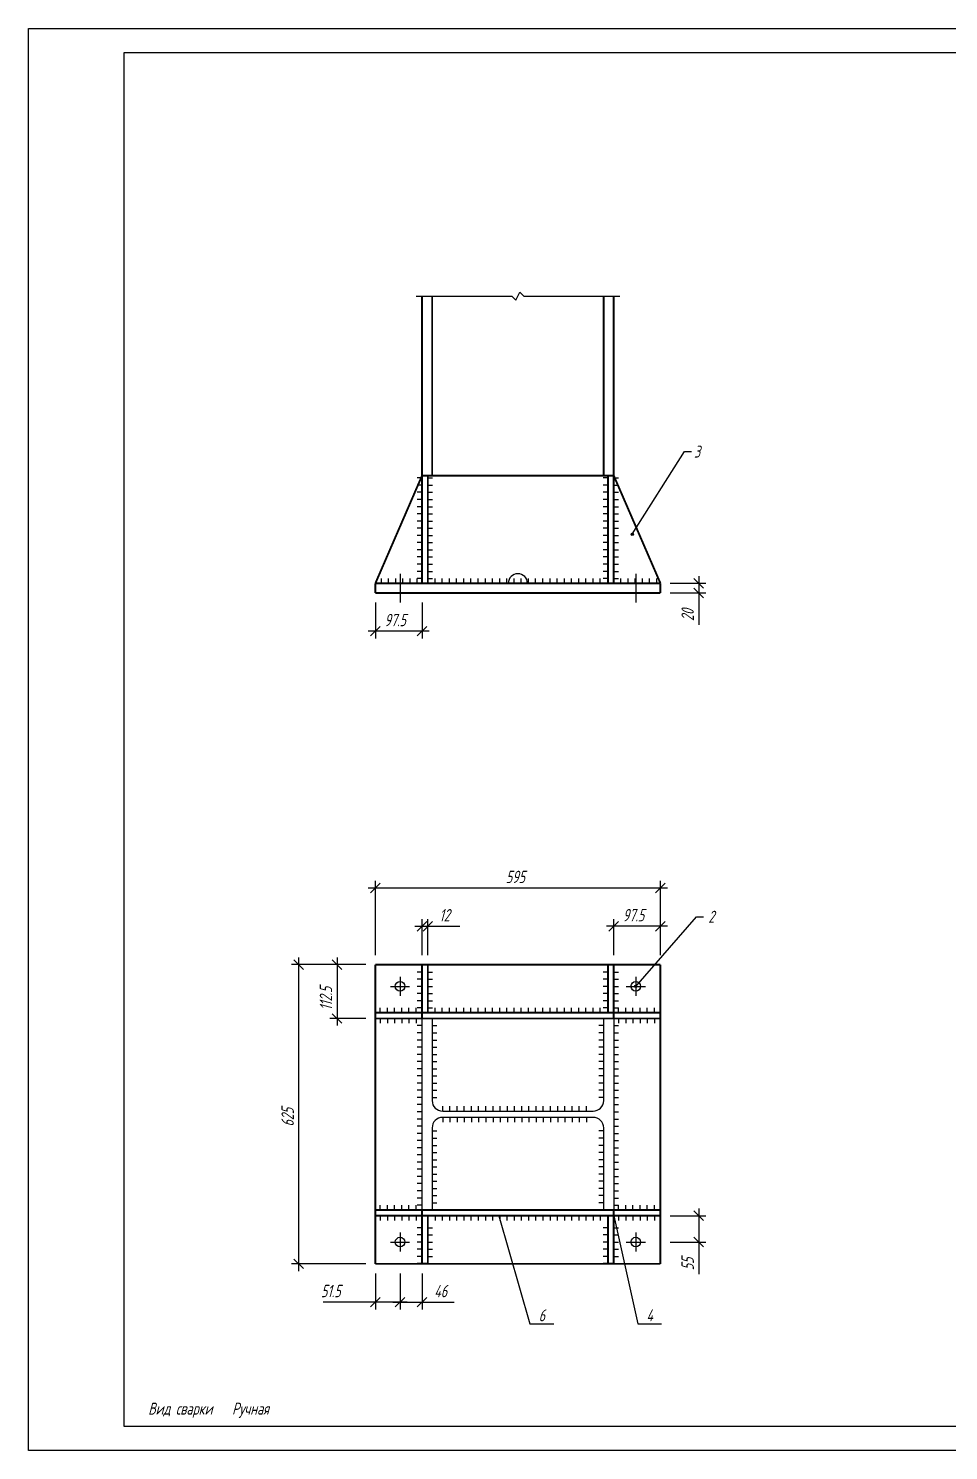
# Model space of a CAD drawing. Extents: x 0 to 420, y 0 to 297.
# Drawn here: x 0 to 192.1, y 0 to 297 of the extents above; entities that cross this region are included whole.
import ezdxf
from ezdxf.enums import TextEntityAlignment as Align

# ---------------------------------------------------------------- set-up
doc = ezdxf.new("R2010")
doc.units = 0
doc.header["$MEASUREMENT"] = 0
doc.layers.get('DEFPOINTS').update_dxf_attribs({"linetype": 'CONTINUOUS'})
for name, color, linetype in [('ВЫНОСКИ', 7, 'CONTINUOUS'), ('ПРОФИЛЬ', 7, 'CONTINUOUS'), ('РАЗМЕРЫ', 7, 'CONTINUOUS'), ('УЗЕЛ', 7, 'CONTINUOUS'), ('ШТАМП_РАМКА', 7, 'CONTINUOUS')]:
    doc.layers.add(name, color=color, linetype=linetype)
doc.styles.add('SCADOFFICE', font='RomanS', dxfattribs={"width": 0.7, "oblique": 15, "height": 2.5})
doc.dimstyles.new('SCADOFFICE_DIM', dxfattribs={"dimtxt": 2.5, "dimasz": 2, "dimexe": 1.5, "dimexo": 2, "dimgap": 1, "dimtad": 1, "dimdec": 4, "dimlfac": 10, "dimdsep": 46, "dimtxsty": 'SCADOFFICE', "dimblk": 'OBLIQUE', "dimsah": 1, "dimcen": 2.5, "dimdle": 1.5, "dimclrd": 256, "dimclre": 256, "dimclrt": 256, "dimadec": 0, "dimazin": 0, "dimtfac": 1, "dimtdec": 4, "dimtmove": 2, "dimatfit": 3, "dimldrblk": 'OBLIQUE', "dimfxl": 1, "dimtolj": 1, "dimarcsym": 0})

# ---------------------------------------------------------------- blocks, each defined once
blk = doc.blocks.new('*U18')
at = {"layer": 'ВЫНОСКИ'}
for points in [[(125.81, 191.27), (125.8, 191.42), (125.81, 191.47)], [(125.8, 191.32), (125.8, 191.37), (125.8, 191.42)], [(125.8, 191.32), (125.8, 191.42), (125.81, 191.27)], [(125.84, 191.23), (125.81, 191.47), (125.84, 191.51)], [(125.81, 191.27), (125.81, 191.47), (125.84, 191.23)], [(125.87, 191.19), (125.84, 191.51), (125.87, 191.55)], [(125.84, 191.23), (125.84, 191.51), (125.87, 191.19)], [(125.91, 191.16), (125.87, 191.55), (125.91, 191.58)], [(125.87, 191.19), (125.87, 191.55), (125.91, 191.16)], [(125.95, 191.14), (125.91, 191.58), (125.95, 191.6)], [(125.91, 191.16), (125.91, 191.58), (125.95, 191.14)], [(126, 191.12), (125.95, 191.6), (126, 191.62)], [(125.95, 191.14), (125.95, 191.6), (126, 191.12)], [(126, 191.12), (126, 191.62), (126.05, 191.12)], [(126.05, 191.12), (126, 191.62), (126.05, 191.62)]]:
    blk.add_solid(points, dxfattribs=at)
at = {"layer": 'ВЫНОСКИ', "extrusion": (0, 0, -1)}
for points in [[(-126.05, 191.12), (-126.05, 191.62), (-126.09, 191.12)], [(-126.09, 191.12), (-126.05, 191.62), (-126.09, 191.62)], [(-126.09, 191.12), (-126.09, 191.62), (-126.14, 191.14)], [(-126.14, 191.14), (-126.09, 191.62), (-126.14, 191.6)], [(-126.14, 191.14), (-126.14, 191.6), (-126.18, 191.16)], [(-126.18, 191.16), (-126.14, 191.6), (-126.18, 191.58)], [(-126.18, 191.16), (-126.18, 191.58), (-126.22, 191.19)], [(-126.22, 191.19), (-126.18, 191.58), (-126.22, 191.55)], [(-126.22, 191.19), (-126.22, 191.55), (-126.25, 191.23)], [(-126.25, 191.23), (-126.22, 191.55), (-126.25, 191.51)], [(-126.25, 191.23), (-126.25, 191.51), (-126.28, 191.27)], [(-126.28, 191.27), (-126.25, 191.51), (-126.28, 191.47)], [(-126.28, 191.27), (-126.28, 191.47), (-126.29, 191.32)], [(-126.29, 191.32), (-126.28, 191.47), (-126.29, 191.42)], [(-126.29, 191.32), (-126.29, 191.42), (-126.3, 191.37)]]:
    blk.add_solid(points, dxfattribs=at)
blk = doc.blocks.new('_OBLIQUE')
at = {"layer": 'РАЗМЕРЫ', "color": 0, "linetype": 'ByBlock'}
blk.add_line((-0.5, -0.5), (0.5, 0.5), dxfattribs=at)
blk = doc.blocks.new('*D1')
at = {"layer": 'DEFPOINTS', "color": 0}
for p in [(131.92, 181.12), (131.92, 179.12), (139.92, 179.12)]:
    blk.add_point(p, dxfattribs=at)
at = {"layer": 'РАЗМЕРЫ'}
for p, q in [((139.92, 182.62), (139.92, 177.62)), ((133.92, 181.12), (141.42, 181.12)), ((133.92, 179.12), (141.42, 179.12)), ((139.92, 181.12), (139.92, 172.42))]:
    blk.add_line(p, q, dxfattribs=at)
at = {"layer": 'РАЗМЕРЫ', "xscale": 2, "yscale": 2, "zscale": 2}
for p, rotation in [((139.92, 181.12), 90), ((139.92, 179.12), 270)]:
    blk.add_blockref('_OBLIQUE', p, dxfattribs=dict(at, rotation=rotation))
at = {"layer": 'РАЗМЕРЫ', "style": 'SCADOFFICE', "oblique": 15, "width": 0.676148}
blk.add_text('20', height=2.58819, rotation=90, dxfattribs=at).set_placement((138.8975, 173.247))
blk = doc.blocks.new('*D3')
at = {"layer": 'DEFPOINTS', "color": 0}
for p in [(72.42, 179.12), (82.17, 179.12), (72.42, 171.12)]:
    blk.add_point(p, dxfattribs=at)
at = {"layer": 'РАЗМЕРЫ'}
for p, q in [((72.42, 177.12), (72.42, 169.62)), ((82.17, 177.12), (82.17, 169.62)), ((83.67, 171.12), (70.92, 171.12))]:
    blk.add_line(p, q, dxfattribs=at)
at = {"layer": 'РАЗМЕРЫ', "xscale": 2, "yscale": 2, "zscale": 2}
for p in [(72.42, 171.12), (82.17, 171.12)]:
    blk.add_blockref('_OBLIQUE', p, dxfattribs=at)
at = {"layer": 'РАЗМЕРЫ', "style": 'SCADOFFICE', "oblique": 15, "width": 0.676148}
blk.add_text('97.5', height=2.5881905, dxfattribs=at).set_placement((74.294625, 172.1525))
blk = doc.blocks.new('*U22')
at = {"layer": 'ВЫНОСКИ'}
for points in [[(126.54, 96.84), (126.52, 96.99), (126.54, 97.04)], [(126.52, 96.89), (126.52, 96.94), (126.52, 96.99)], [(126.52, 96.89), (126.52, 96.99), (126.54, 96.84)], [(126.56, 96.8), (126.54, 97.04), (126.56, 97.08)], [(126.54, 96.84), (126.54, 97.04), (126.56, 96.8)], [(126.59, 96.76), (126.56, 97.08), (126.59, 97.12)], [(126.56, 96.8), (126.56, 97.08), (126.59, 96.76)], [(126.63, 96.73), (126.59, 97.12), (126.63, 97.15)], [(126.59, 96.76), (126.59, 97.12), (126.63, 96.73)], [(126.67, 96.71), (126.63, 97.15), (126.67, 97.17)], [(126.63, 96.73), (126.63, 97.15), (126.67, 96.71)], [(126.72, 96.69), (126.67, 97.17), (126.72, 97.19)], [(126.67, 96.71), (126.67, 97.17), (126.72, 96.69)], [(126.72, 96.69), (126.72, 97.19), (126.77, 96.69)], [(126.77, 96.69), (126.72, 97.19), (126.77, 97.19)]]:
    blk.add_solid(points, dxfattribs=at)
at = {"layer": 'ВЫНОСКИ', "extrusion": (0, 0, -1)}
for points in [[(-126.77, 96.69), (-126.77, 97.19), (-126.82, 96.69)], [(-126.82, 96.69), (-126.77, 97.19), (-126.82, 97.19)], [(-126.82, 96.69), (-126.82, 97.19), (-126.87, 96.71)], [(-126.87, 96.71), (-126.82, 97.19), (-126.87, 97.17)], [(-126.87, 96.71), (-126.87, 97.17), (-126.91, 96.73)], [(-126.91, 96.73), (-126.87, 97.17), (-126.91, 97.15)], [(-126.91, 96.73), (-126.91, 97.15), (-126.95, 96.76)], [(-126.95, 96.76), (-126.91, 97.15), (-126.95, 97.12)], [(-126.95, 96.76), (-126.95, 97.12), (-126.98, 96.8)], [(-126.98, 96.8), (-126.95, 97.12), (-126.98, 97.08)], [(-126.98, 96.8), (-126.98, 97.08), (-127, 96.84)], [(-127, 96.84), (-126.98, 97.08), (-127, 97.04)], [(-127, 96.84), (-127, 97.04), (-127.02, 96.89)], [(-127.02, 96.89), (-127, 97.04), (-127.02, 96.99)], [(-127.02, 96.89), (-127.02, 96.99), (-127.02, 96.94)]]:
    blk.add_solid(points, dxfattribs=at)
blk = doc.blocks.new('*D6')
at = {"layer": 'DEFPOINTS', "color": 0}
for p in [(77.57, 38.99), (82.17, 38.99), (82.17, 30.99)]:
    blk.add_point(p, dxfattribs=at)
at = {"layer": 'РАЗМЕРЫ'}
for p, q in [((77.57, 36.99), (77.57, 29.49)), ((82.17, 36.99), (82.17, 29.49)), ((76.07, 30.99), (83.67, 30.99)), ((82.17, 30.99), (88.87, 30.99))]:
    blk.add_line(p, q, dxfattribs=at)
at = {"layer": 'РАЗМЕРЫ', "xscale": 2, "yscale": 2, "zscale": 2, "rotation": 180}
blk.add_blockref('_OBLIQUE', (77.57, 30.99), dxfattribs=at)
at = {"layer": 'РАЗМЕРЫ', "xscale": 2, "yscale": 2, "zscale": 2}
blk.add_blockref('_OBLIQUE', (82.17, 30.99), dxfattribs=at)
at = {"layer": 'РАЗМЕРЫ', "style": 'SCADOFFICE', "oblique": 15, "width": 0.676148}
blk.add_text('46', height=2.58819, dxfattribs=at).set_placement((84.6935, 32.0125))
blk = doc.blocks.new('*D7')
at = {"layer": 'DEFPOINTS', "color": 0}
for p in [(72.42, 38.99), (77.57, 38.99), (72.42, 30.99)]:
    blk.add_point(p, dxfattribs=at)
at = {"layer": 'РАЗМЕРЫ'}
for p, q in [((72.42, 36.99), (72.42, 29.49)), ((77.57, 36.99), (77.57, 29.49)), ((77.57, 30.99), (61.52, 30.99)), ((79.07, 30.99), (70.92, 30.99))]:
    blk.add_line(p, q, dxfattribs=at)
at = {"layer": 'РАЗМЕРЫ', "xscale": 2, "yscale": 2, "zscale": 2}
for p in [(72.42, 30.99), (77.57, 30.99)]:
    blk.add_blockref('_OBLIQUE', p, dxfattribs=at)
at = {"layer": 'РАЗМЕРЫ', "style": 'SCADOFFICE', "oblique": 15, "width": 0.676148}
blk.add_text('51.5', height=2.58819, dxfattribs=at).set_placement((61.059, 32.0225))
blk = doc.blocks.new('*D8')
at = {"layer": 'DEFPOINTS', "color": 0}
for p in [(131.92, 117.49), (72.42, 101.49), (131.92, 101.49)]:
    blk.add_point(p, dxfattribs=at)
at = {"layer": 'РАЗМЕРЫ'}
for p, q in [((72.42, 103.49), (72.42, 118.99)), ((131.92, 103.49), (131.92, 118.99)), ((70.92, 117.49), (133.42, 117.49))]:
    blk.add_line(p, q, dxfattribs=at)
at = {"layer": 'РАЗМЕРЫ', "xscale": 2, "yscale": 2, "zscale": 2, "rotation": 180}
blk.add_blockref('_OBLIQUE', (72.42, 117.49), dxfattribs=at)
at = {"layer": 'РАЗМЕРЫ', "xscale": 2, "yscale": 2, "zscale": 2}
blk.add_blockref('_OBLIQUE', (131.92, 117.49), dxfattribs=at)
at = {"layer": 'РАЗМЕРЫ', "style": 'SCADOFFICE', "oblique": 15, "width": 0.676148}
blk.add_text('595', height=2.5881905, dxfattribs=at).set_placement((99.640375, 118.5125))
blk = doc.blocks.new('*D9')
at = {"layer": 'DEFPOINTS', "color": 0}
for p in [(56.42, 101.49), (72.42, 101.49), (72.42, 38.99)]:
    blk.add_point(p, dxfattribs=at)
at = {"layer": 'РАЗМЕРЫ'}
for p, q in [((70.42, 101.49), (54.92, 101.49)), ((56.42, 37.49), (56.42, 102.99)), ((70.42, 38.99), (54.92, 38.99))]:
    blk.add_line(p, q, dxfattribs=at)
at = {"layer": 'РАЗМЕРЫ', "xscale": 2, "yscale": 2, "zscale": 2}
for p, rotation in [((56.42, 101.49), 90), ((56.42, 38.99), 270)]:
    blk.add_blockref('_OBLIQUE', p, dxfattribs=dict(at, rotation=rotation))
at = {"layer": 'РАЗМЕРЫ', "style": 'SCADOFFICE', "oblique": 15, "width": 0.676148}
blk.add_text('625', height=2.58819, rotation=90, dxfattribs=at).set_placement((55.3975, 67.671))
blk = doc.blocks.new('*D10')
at = {"layer": 'DEFPOINTS', "color": 0}
for p in [(83.37, 109.49), (82.17, 101.49), (83.37, 101.49)]:
    blk.add_point(p, dxfattribs=at)
at = {"layer": 'РАЗМЕРЫ'}
for p, q in [((82.17, 103.49), (82.17, 110.99)), ((83.37, 103.49), (83.37, 110.99)), ((80.67, 109.49), (84.87, 109.49)), ((83.37, 109.49), (90.07, 109.49))]:
    blk.add_line(p, q, dxfattribs=at)
at = {"layer": 'РАЗМЕРЫ', "xscale": 2, "yscale": 2, "zscale": 2, "rotation": 180}
blk.add_blockref('_OBLIQUE', (82.17, 109.49), dxfattribs=at)
at = {"layer": 'РАЗМЕРЫ', "xscale": 2, "yscale": 2, "zscale": 2}
blk.add_blockref('_OBLIQUE', (83.37, 109.49), dxfattribs=at)
at = {"layer": 'РАЗМЕРЫ', "style": 'SCADOFFICE', "oblique": 15, "width": 0.676148}
blk.add_text('12', height=2.58819, dxfattribs=at).set_placement((85.76575, 110.5125))
blk = doc.blocks.new('*D11')
at = {"layer": 'DEFPOINTS', "color": 0}
for p in [(122.17, 109.49), (122.17, 101.49), (131.92, 101.49)]:
    blk.add_point(p, dxfattribs=at)
at = {"layer": 'РАЗМЕРЫ'}
for p, q in [((122.17, 103.49), (122.17, 110.99)), ((131.92, 103.49), (131.92, 110.99)), ((133.42, 109.49), (120.67, 109.49))]:
    blk.add_line(p, q, dxfattribs=at)
at = {"layer": 'РАЗМЕРЫ', "xscale": 2, "yscale": 2, "zscale": 2}
for p in [(122.17, 109.49), (131.92, 109.49)]:
    blk.add_blockref('_OBLIQUE', p, dxfattribs=at)
at = {"layer": 'РАЗМЕРЫ', "style": 'SCADOFFICE', "oblique": 15, "width": 0.676148}
blk.add_text('97.5', height=2.5881905, dxfattribs=at).set_placement((124.044625, 110.5225))
blk = doc.blocks.new('*D12')
at = {"layer": 'DEFPOINTS', "color": 0}
for p in [(72.42, 101.49), (64.42, 90.24), (72.42, 90.24)]:
    blk.add_point(p, dxfattribs=at)
at = {"layer": 'РАЗМЕРЫ'}
for p, q in [((70.42, 101.49), (62.92, 101.49)), ((64.42, 102.99), (64.42, 88.74)), ((70.42, 90.24), (62.92, 90.24))]:
    blk.add_line(p, q, dxfattribs=at)
at = {"layer": 'РАЗМЕРЫ', "xscale": 2, "yscale": 2, "zscale": 2}
for p, rotation in [((64.42, 101.49), 90), ((64.42, 90.24), 270)]:
    blk.add_blockref('_OBLIQUE', p, dxfattribs=dict(at, rotation=rotation))
at = {"layer": 'РАЗМЕРЫ', "style": 'SCADOFFICE', "oblique": 15, "width": 0.676148}
blk.add_text('112.5', height=2.58819, rotation=90, dxfattribs=at).set_placement((63.3875, 91.9345))
blk = doc.blocks.new('*D13')
at = {"layer": 'DEFPOINTS', "color": 0}
for p in [(131.92, 49.04), (131.92, 43.54), (139.92, 43.54)]:
    blk.add_point(p, dxfattribs=at)
at = {"layer": 'РАЗМЕРЫ'}
for p, q in [((139.92, 50.54), (139.92, 42.04)), ((133.92, 49.04), (141.42, 49.04)), ((139.92, 49.04), (139.92, 36.84)), ((133.92, 43.54), (141.42, 43.54))]:
    blk.add_line(p, q, dxfattribs=at)
at = {"layer": 'РАЗМЕРЫ', "xscale": 2, "yscale": 2, "zscale": 2}
for p, rotation in [((139.92, 49.04), 90), ((139.92, 43.54), 270)]:
    blk.add_blockref('_OBLIQUE', p, dxfattribs=dict(at, rotation=rotation))
at = {"layer": 'РАЗМЕРЫ', "style": 'SCADOFFICE', "oblique": 15, "width": 0.676148}
blk.add_text('55', height=2.58819, rotation=90, dxfattribs=at).set_placement((138.8975, 37.653))

msp = doc.modelspace()

# ---------------------------------------------------------------- linework, layer by layer
at = {"layer": 'ВЫНОСКИ', "linetype": 'Continuous'}
for p, q in [((126.045, 191.37), (136.92, 208.62)), ((136.92, 208.62), (138.42, 208.62)), ((82.17, 203.12), (81.17, 203.12)), ((83.37, 203.12), (84.37, 203.12)), ((120.97, 203.12), (119.97, 203.12)), ((122.17, 203.12), (123.17, 203.12)), ((82.17, 201.62), (81.17, 201.62)), ((82.17, 200.12), (81.17, 200.12)), ((83.37, 201.62), (84.37, 201.62)), ((83.37, 200.12), (84.37, 200.12)), ((120.97, 201.62), (119.97, 201.62)), ((120.97, 200.12), (119.97, 200.12)), ((122.17, 201.62), (123.17, 201.62)), ((122.17, 200.12), (123.17, 200.12)), ((82.17, 198.62), (81.17, 198.62)), ((82.17, 197.12), (81.17, 197.12)), ((83.37, 198.62), (84.37, 198.62)), ((83.37, 197.12), (84.37, 197.12)), ((120.97, 198.62), (119.97, 198.62)), ((120.97, 197.12), (119.97, 197.12)), ((122.17, 198.62), (123.17, 198.62)), ((122.17, 197.12), (123.17, 197.12)), ((82.17, 195.62), (81.17, 195.62)), ((82.17, 194.12), (81.17, 194.12)), ((83.37, 195.62), (84.37, 195.62)), ((83.37, 194.12), (84.37, 194.12)), ((120.97, 195.62), (119.97, 195.62)), ((120.97, 194.12), (119.97, 194.12)), ((122.17, 195.62), (123.17, 195.62)), ((122.17, 194.12), (123.17, 194.12)), ((82.17, 192.62), (81.17, 192.62)), ((82.17, 191.12), (81.17, 191.12)), ((83.37, 192.62), (84.37, 192.62)), ((83.37, 191.12), (84.37, 191.12)), ((120.97, 192.62), (119.97, 192.62)), ((120.97, 191.12), (119.97, 191.12)), ((122.17, 192.62), (123.17, 192.62)), ((122.17, 191.12), (123.17, 191.12)), ((82.17, 189.62), (81.17, 189.62)), ((82.17, 188.12), (81.17, 188.12)), ((83.37, 189.62), (84.37, 189.62)), ((83.37, 188.12), (84.37, 188.12)), ((120.97, 189.62), (119.97, 189.62)), ((120.97, 188.12), (119.97, 188.12)), ((122.17, 189.62), (123.17, 189.62)), ((122.17, 188.12), (123.17, 188.12)), ((82.17, 186.62), (81.17, 186.62)), ((82.17, 185.12), (81.17, 185.12)), ((83.37, 186.62), (84.37, 186.62)), ((83.37, 185.12), (84.37, 185.12)), ((120.97, 186.62), (119.97, 186.62)), ((120.97, 185.12), (119.97, 185.12)), ((122.17, 186.62), (123.17, 186.62)), ((122.17, 185.12), (123.17, 185.12)), ((73.67, 181.12), (73.67, 182.12)), ((75.17, 181.12), (75.17, 182.12)), ((76.67, 181.12), (76.67, 182.12)), ((77.57, 183.12), (77.57, 177.12)), ((78.17, 181.12), (78.17, 182.12)), ((79.67, 181.12), (79.67, 182.12)), ((82.17, 183.62), (81.17, 183.62)), ((81.17, 181.12), (81.17, 182.12)), ((82.17, 182.12), (81.17, 182.12)), ((83.37, 183.62), (84.37, 183.62)), ((83.37, 182.12), (84.37, 182.12)), ((84.87, 181.12), (84.87, 182.12)), ((86.37, 181.12), (86.37, 182.12)), ((87.87, 181.12), (87.87, 182.12)), ((89.37, 181.12), (89.37, 182.12)), ((90.87, 181.12), (90.87, 182.12)), ((92.37, 181.12), (92.37, 182.12)), ((93.87, 181.12), (93.87, 182.12)), ((95.37, 181.12), (95.37, 182.12)), ((96.87, 181.12), (96.87, 182.12)), ((98.37, 181.12), (98.37, 182.12)), ((99.87, 181.12), (99.87, 182.12)), ((101.37, 181.12), (101.37, 182.12)), ((102.87, 181.12), (102.87, 182.12)), ((104.37, 181.12), (104.37, 182.12)), ((105.87, 181.12), (105.87, 182.12)), ((107.37, 181.12), (107.37, 182.12)), ((108.87, 181.12), (108.87, 182.12)), ((110.37, 181.12), (110.37, 182.12)), ((111.87, 181.12), (111.87, 182.12)), ((113.37, 181.12), (113.37, 182.12)), ((114.87, 181.12), (114.87, 182.12)), ((116.37, 181.12), (116.37, 182.12)), ((117.87, 181.12), (117.87, 182.12)), ((119.37, 181.12), (119.37, 182.12)), ((120.97, 183.62), (119.97, 183.62)), ((120.97, 182.12), (119.97, 182.12)), ((122.17, 183.62), (123.17, 183.62)), ((122.17, 182.12), (123.17, 182.12)), ((123.67, 181.12), (123.67, 182.12)), ((125.17, 181.12), (125.17, 182.12)), ((126.67, 181.12), (126.67, 182.12)), ((126.77, 183.12), (126.77, 177.12)), ((128.17, 181.12), (128.17, 182.12)), ((129.67, 181.12), (129.67, 182.12)), ((131.17, 181.12), (131.17, 182.12)), ((126.77, 96.94), (139.42, 111.49)), ((139.42, 111.49), (140.92, 111.49)), ((77.57, 98.94), (77.57, 94.94)), ((75.57, 96.94), (79.57, 96.94))]:
    msp.add_line(p, q, dxfattribs=at)
for centre in [(126.045, 191.37), (126.77, 96.94)]:
    msp.add_circle(centre, 0.25, dxfattribs=at)
at = {"layer": 'ПРОФИЛЬ', "linetype": 'Continuous'}
for p, q in [((82.17, 50.24), (82.17, 90.24)), ((82.17, 90.24), (84.27, 90.24)), ((84.27, 90.24), (84.27, 73.09)), ((120.07, 73.09), (120.07, 90.24)), ((120.07, 90.24), (122.17, 90.24)), ((122.17, 90.24), (122.17, 50.24)), ((86.47, 70.89), (117.87, 70.89)), ((117.87, 69.59), (86.47, 69.59)), ((84.27, 67.39), (84.27, 50.24)), ((120.07, 50.24), (120.07, 67.39)), ((84.27, 50.24), (82.17, 50.24)), ((122.17, 50.24), (120.07, 50.24))]:
    msp.add_line(p, q, dxfattribs=at)
for centre in [(77.57, 96.94), (126.77, 96.94), (77.57, 43.54), (126.77, 43.54)]:
    msp.add_circle(centre, 1, dxfattribs=at)
for centre, radius, start, end in [((102.17, 181.12), 2, 0, 179.9), ((86.47, 73.09), 2.2, 180, 269.9), ((117.87, 73.09), 2.2, 270, 359.9), ((86.47, 67.39), 2.2, 90, 179.9), ((117.87, 67.39), 2.2, 0, 89.9)]:
    msp.add_arc(centre, radius, start, end, dxfattribs=at)
at = {"layer": 'УЗЕЛ', "linetype": 'Continuous'}
for p, q in [((80.92, 241.12), (100.92, 241.12)), ((100.92, 241.12), (101.753333, 240.286667)), ((101.753333, 240.286667), (102.586667, 241.953333)), ((102.586667, 241.953333), (103.42, 241.12)), ((103.42, 241.12), (123.42, 241.12)), ((82.17, 99.94), (81.17, 99.94)), ((82.17, 98.44), (81.17, 98.44)), ((83.37, 99.94), (84.37, 99.94)), ((83.37, 98.44), (84.37, 98.44)), ((120.97, 99.94), (119.97, 99.94)), ((120.97, 98.44), (119.97, 98.44)), ((122.17, 99.94), (123.17, 99.94)), ((122.17, 98.44), (123.17, 98.44)), ((126.77, 98.94), (126.77, 94.94)), ((82.17, 96.94), (81.17, 96.94)), ((82.17, 95.44), (81.17, 95.44)), ((83.37, 96.94), (84.37, 96.94)), ((83.37, 95.44), (84.37, 95.44)), ((120.97, 96.94), (119.97, 96.94)), ((120.97, 95.44), (119.97, 95.44)), ((122.17, 96.94), (123.17, 96.94)), ((122.17, 95.44), (123.17, 95.44)), ((124.77, 96.94), (128.77, 96.94)), ((73.42, 91.44), (73.42, 92.44)), ((74.92, 91.44), (74.92, 92.44)), ((76.42, 91.44), (76.42, 92.44)), ((77.92, 91.44), (77.92, 92.44)), ((79.42, 91.44), (79.42, 92.44)), ((80.92, 91.44), (80.92, 92.44)), ((82.17, 93.94), (81.17, 93.94)), ((82.17, 92.44), (81.17, 92.44)), ((83.37, 93.94), (84.37, 93.94)), ((83.37, 92.44), (84.37, 92.44)), ((84.87, 91.44), (84.87, 92.44)), ((86.37, 91.44), (86.37, 92.44)), ((87.87, 91.44), (87.87, 92.44)), ((89.37, 91.44), (89.37, 92.44)), ((90.87, 91.44), (90.87, 92.44)), ((92.37, 91.44), (92.37, 92.44)), ((93.87, 91.44), (93.87, 92.44)), ((95.37, 91.44), (95.37, 92.44)), ((96.87, 91.44), (96.87, 92.44)), ((98.37, 91.44), (98.37, 92.44)), ((99.87, 91.44), (99.87, 92.44)), ((101.37, 91.44), (101.37, 92.44)), ((102.87, 91.44), (102.87, 92.44)), ((104.37, 91.44), (104.37, 92.44)), ((105.87, 91.44), (105.87, 92.44)), ((107.37, 91.44), (107.37, 92.44)), ((108.87, 91.44), (108.87, 92.44)), ((110.37, 91.44), (110.37, 92.44)), ((111.87, 91.44), (111.87, 92.44)), ((113.37, 91.44), (113.37, 92.44)), ((114.87, 91.44), (114.87, 92.44)), ((116.37, 91.44), (116.37, 92.44)), ((117.87, 91.44), (117.87, 92.44)), ((119.37, 91.44), (119.37, 92.44)), ((120.97, 93.94), (119.97, 93.94)), ((120.97, 92.44), (119.97, 92.44)), ((122.17, 93.94), (123.17, 93.94)), ((122.17, 92.44), (123.17, 92.44)), ((123.17, 91.44), (123.17, 92.44)), ((124.67, 91.44), (124.67, 92.44)), ((126.17, 91.44), (126.17, 92.44)), ((127.67, 91.44), (127.67, 92.44)), ((129.17, 91.44), (129.17, 92.44)), ((130.67, 91.44), (130.67, 92.44)), ((73.42, 90.24), (73.42, 89.24)), ((74.92, 90.24), (74.92, 89.24)), ((76.42, 90.24), (76.42, 89.24)), ((77.92, 90.24), (77.92, 89.24)), ((79.42, 90.24), (79.42, 89.24)), ((80.92, 90.24), (80.92, 89.24)), ((84.27, 90.24), (85.27, 90.24)), ((84.27, 90.24), (85.27, 90.24)), ((120.07, 90.24), (119.07, 90.24)), ((120.07, 90.24), (119.07, 90.24)), ((123.17, 90.24), (123.17, 89.24)), ((124.67, 90.24), (124.67, 89.24)), ((126.17, 90.24), (126.17, 89.24)), ((127.67, 90.24), (127.67, 89.24)), ((129.17, 90.24), (129.17, 89.24)), ((130.67, 90.24), (130.67, 89.24)), ((82.17, 88.74), (81.17, 88.74)), ((82.17, 87.24), (81.17, 87.24)), ((84.27, 88.74), (85.27, 88.74)), ((84.27, 88.74), (85.27, 88.74)), ((84.27, 87.24), (85.27, 87.24)), ((84.27, 87.24), (85.27, 87.24)), ((120.07, 88.74), (119.07, 88.74)), ((120.07, 88.74), (119.07, 88.74)), ((120.07, 87.24), (119.07, 87.24)), ((120.07, 87.24), (119.07, 87.24)), ((122.17, 88.74), (123.17, 88.74)), ((122.17, 87.24), (123.17, 87.24)), ((82.17, 85.74), (81.17, 85.74)), ((82.17, 84.24), (81.17, 84.24)), ((84.27, 85.74), (85.27, 85.74)), ((84.27, 85.74), (85.27, 85.74)), ((84.27, 84.24), (85.27, 84.24)), ((84.27, 84.24), (85.27, 84.24)), ((120.07, 85.74), (119.07, 85.74)), ((120.07, 85.74), (119.07, 85.74)), ((120.07, 84.24), (119.07, 84.24)), ((120.07, 84.24), (119.07, 84.24)), ((122.17, 85.74), (123.17, 85.74)), ((122.17, 84.24), (123.17, 84.24)), ((82.17, 82.74), (81.17, 82.74)), ((82.17, 81.24), (81.17, 81.24)), ((84.27, 82.74), (85.27, 82.74)), ((84.27, 82.74), (85.27, 82.74)), ((84.27, 81.24), (85.27, 81.24)), ((84.27, 81.24), (85.27, 81.24)), ((120.07, 82.74), (119.07, 82.74)), ((120.07, 82.74), (119.07, 82.74)), ((120.07, 81.24), (119.07, 81.24)), ((120.07, 81.24), (119.07, 81.24)), ((122.17, 82.74), (123.17, 82.74)), ((122.17, 81.24), (123.17, 81.24)), ((82.17, 79.74), (81.17, 79.74)), ((82.17, 78.24), (81.17, 78.24)), ((84.27, 79.74), (85.27, 79.74)), ((84.27, 79.74), (85.27, 79.74)), ((84.27, 78.24), (85.27, 78.24)), ((84.27, 78.24), (85.27, 78.24)), ((120.07, 79.74), (119.07, 79.74)), ((120.07, 79.74), (119.07, 79.74)), ((120.07, 78.24), (119.07, 78.24)), ((120.07, 78.24), (119.07, 78.24)), ((122.17, 79.74), (123.17, 79.74)), ((122.17, 78.24), (123.17, 78.24)), ((82.17, 76.74), (81.17, 76.74)), ((82.17, 75.24), (81.17, 75.24)), ((84.27, 76.74), (85.27, 76.74)), ((84.27, 76.74), (85.27, 76.74)), ((84.27, 75.24), (85.27, 75.24)), ((84.27, 75.24), (85.27, 75.24)), ((120.07, 76.74), (119.07, 76.74)), ((120.07, 76.74), (119.07, 76.74)), ((120.07, 75.24), (119.07, 75.24)), ((120.07, 75.24), (119.07, 75.24)), ((122.17, 76.74), (123.17, 76.74)), ((122.17, 75.24), (123.17, 75.24)), ((82.17, 73.74), (81.17, 73.74)), ((82.17, 72.24), (81.17, 72.24)), ((84.27, 73.74), (85.27, 73.74)), ((84.27, 73.74), (85.27, 73.74)), ((86.47, 70.89), (86.47, 71.89)), ((86.47, 70.89), (86.47, 71.89)), ((87.97, 70.89), (87.97, 71.89)), ((87.97, 70.89), (87.97, 71.89)), ((89.47, 70.89), (89.47, 71.89)), ((89.47, 70.89), (89.47, 71.89)), ((90.97, 70.89), (90.97, 71.89)), ((90.97, 70.89), (90.97, 71.89)), ((92.47, 70.89), (92.47, 71.89)), ((92.47, 70.89), (92.47, 71.89)), ((93.97, 70.89), (93.97, 71.89)), ((93.97, 70.89), (93.97, 71.89)), ((95.47, 70.89), (95.47, 71.89)), ((95.47, 70.89), (95.47, 71.89)), ((96.97, 70.89), (96.97, 71.89)), ((96.97, 70.89), (96.97, 71.89)), ((98.47, 70.89), (98.47, 71.89)), ((98.47, 70.89), (98.47, 71.89)), ((99.97, 70.89), (99.97, 71.89)), ((99.97, 70.89), (99.97, 71.89)), ((101.47, 70.89), (101.47, 71.89)), ((101.47, 70.89), (101.47, 71.89)), ((102.97, 70.89), (102.97, 71.89)), ((102.97, 70.89), (102.97, 71.89)), ((104.47, 70.89), (104.47, 71.89)), ((104.47, 70.89), (104.47, 71.89)), ((105.97, 70.89), (105.97, 71.89)), ((105.97, 70.89), (105.97, 71.89)), ((107.47, 70.89), (107.47, 71.89)), ((107.47, 70.89), (107.47, 71.89)), ((108.97, 70.89), (108.97, 71.89)), ((108.97, 70.89), (108.97, 71.89)), ((110.47, 70.89), (110.47, 71.89)), ((110.47, 70.89), (110.47, 71.89)), ((111.97, 70.89), (111.97, 71.89)), ((111.97, 70.89), (111.97, 71.89)), ((113.47, 70.89), (113.47, 71.89)), ((113.47, 70.89), (113.47, 71.89)), ((114.97, 70.89), (114.97, 71.89)), ((114.97, 70.89), (114.97, 71.89)), ((116.47, 70.89), (116.47, 71.89)), ((116.47, 70.89), (116.47, 71.89)), ((120.07, 73.74), (119.07, 73.74)), ((120.07, 73.74), (119.07, 73.74)), ((122.17, 73.74), (123.17, 73.74)), ((122.17, 72.24), (123.17, 72.24)), ((82.17, 70.74), (81.17, 70.74)), ((82.17, 69.24), (81.17, 69.24)), ((86.47, 69.59), (86.47, 68.59)), ((86.47, 69.59), (86.47, 68.59)), ((87.97, 69.59), (87.97, 68.59)), ((87.97, 69.59), (87.97, 68.59)), ((89.47, 69.59), (89.47, 68.59)), ((89.47, 69.59), (89.47, 68.59)), ((90.97, 69.59), (90.97, 68.59)), ((90.97, 69.59), (90.97, 68.59)), ((92.47, 69.59), (92.47, 68.59)), ((92.47, 69.59), (92.47, 68.59)), ((93.97, 69.59), (93.97, 68.59)), ((93.97, 69.59), (93.97, 68.59)), ((95.47, 69.59), (95.47, 68.59)), ((95.47, 69.59), (95.47, 68.59)), ((96.97, 69.59), (96.97, 68.59)), ((96.97, 69.59), (96.97, 68.59)), ((98.47, 69.59), (98.47, 68.59)), ((98.47, 69.59), (98.47, 68.59)), ((99.97, 69.59), (99.97, 68.59)), ((99.97, 69.59), (99.97, 68.59)), ((101.47, 69.59), (101.47, 68.59)), ((101.47, 69.59), (101.47, 68.59)), ((102.97, 69.59), (102.97, 68.59)), ((102.97, 69.59), (102.97, 68.59)), ((104.47, 69.59), (104.47, 68.59)), ((104.47, 69.59), (104.47, 68.59)), ((105.97, 69.59), (105.97, 68.59)), ((105.97, 69.59), (105.97, 68.59)), ((107.47, 69.59), (107.47, 68.59)), ((107.47, 69.59), (107.47, 68.59)), ((108.97, 69.59), (108.97, 68.59)), ((108.97, 69.59), (108.97, 68.59)), ((110.47, 69.59), (110.47, 68.59)), ((110.47, 69.59), (110.47, 68.59)), ((111.97, 69.59), (111.97, 68.59)), ((111.97, 69.59), (111.97, 68.59)), ((113.47, 69.59), (113.47, 68.59)), ((113.47, 69.59), (113.47, 68.59)), ((114.97, 69.59), (114.97, 68.59)), ((114.97, 69.59), (114.97, 68.59)), ((116.47, 69.59), (116.47, 68.59)), ((116.47, 69.59), (116.47, 68.59)), ((122.17, 70.74), (123.17, 70.74)), ((122.17, 69.24), (123.17, 69.24)), ((82.17, 67.74), (81.17, 67.74)), ((82.17, 66.24), (81.17, 66.24)), ((84.27, 66.74), (85.27, 66.74)), ((84.27, 66.74), (85.27, 66.74)), ((120.07, 66.74), (119.07, 66.74)), ((120.07, 66.74), (119.07, 66.74)), ((122.17, 67.74), (123.17, 67.74)), ((122.17, 66.24), (123.17, 66.24)), ((82.17, 64.74), (81.17, 64.74)), ((82.17, 63.24), (81.17, 63.24)), ((84.27, 65.24), (85.27, 65.24)), ((84.27, 65.24), (85.27, 65.24)), ((84.27, 63.74), (85.27, 63.74)), ((84.27, 63.74), (85.27, 63.74)), ((120.07, 65.24), (119.07, 65.24)), ((120.07, 65.24), (119.07, 65.24)), ((120.07, 63.74), (119.07, 63.74)), ((120.07, 63.74), (119.07, 63.74)), ((122.17, 64.74), (123.17, 64.74)), ((122.17, 63.24), (123.17, 63.24)), ((82.17, 61.74), (81.17, 61.74)), ((82.17, 60.24), (81.17, 60.24)), ((84.27, 62.24), (85.27, 62.24)), ((84.27, 62.24), (85.27, 62.24)), ((84.27, 60.74), (85.27, 60.74)), ((84.27, 60.74), (85.27, 60.74)), ((120.07, 62.24), (119.07, 62.24)), ((120.07, 62.24), (119.07, 62.24)), ((120.07, 60.74), (119.07, 60.74)), ((120.07, 60.74), (119.07, 60.74)), ((122.17, 61.74), (123.17, 61.74)), ((122.17, 60.24), (123.17, 60.24)), ((82.17, 58.74), (81.17, 58.74)), ((82.17, 57.24), (81.17, 57.24)), ((84.27, 59.24), (85.27, 59.24)), ((84.27, 59.24), (85.27, 59.24)), ((84.27, 57.74), (85.27, 57.74)), ((84.27, 57.74), (85.27, 57.74)), ((120.07, 59.24), (119.07, 59.24)), ((120.07, 59.24), (119.07, 59.24)), ((120.07, 57.74), (119.07, 57.74)), ((120.07, 57.74), (119.07, 57.74)), ((122.17, 58.74), (123.17, 58.74)), ((122.17, 57.24), (123.17, 57.24)), ((82.17, 55.74), (81.17, 55.74)), ((82.17, 54.24), (81.17, 54.24)), ((84.27, 56.24), (85.27, 56.24)), ((84.27, 56.24), (85.27, 56.24)), ((84.27, 54.74), (85.27, 54.74)), ((84.27, 54.74), (85.27, 54.74)), ((120.07, 56.24), (119.07, 56.24)), ((120.07, 56.24), (119.07, 56.24)), ((120.07, 54.74), (119.07, 54.74)), ((120.07, 54.74), (119.07, 54.74)), ((122.17, 55.74), (123.17, 55.74)), ((122.17, 54.24), (123.17, 54.24)), ((73.42, 50.24), (73.42, 51.24)), ((74.92, 50.24), (74.92, 51.24)), ((76.42, 50.24), (76.42, 51.24)), ((77.92, 50.24), (77.92, 51.24)), ((79.42, 50.24), (79.42, 51.24)), ((80.92, 50.24), (80.92, 51.24)), ((82.17, 52.74), (81.17, 52.74)), ((82.17, 51.24), (81.17, 51.24)), ((84.27, 53.24), (85.27, 53.24)), ((84.27, 53.24), (85.27, 53.24)), ((84.27, 51.74), (85.27, 51.74)), ((84.27, 51.74), (85.27, 51.74)), ((120.07, 53.24), (119.07, 53.24)), ((120.07, 53.24), (119.07, 53.24)), ((120.07, 51.74), (119.07, 51.74)), ((120.07, 51.74), (119.07, 51.74)), ((122.17, 52.74), (123.17, 52.74)), ((122.17, 51.24), (123.17, 51.24)), ((123.17, 50.24), (123.17, 51.24)), ((124.67, 50.24), (124.67, 51.24)), ((126.17, 50.24), (126.17, 51.24)), ((127.67, 50.24), (127.67, 51.24)), ((129.17, 50.24), (129.17, 51.24)), ((130.67, 50.24), (130.67, 51.24)), ((73.42, 49.04), (73.42, 48.04)), ((74.92, 49.04), (74.92, 48.04)), ((76.42, 49.04), (76.42, 48.04)), ((77.92, 49.04), (77.92, 48.04)), ((79.42, 49.04), (79.42, 48.04)), ((80.92, 49.04), (80.92, 48.04)), ((84.27, 50.24), (85.27, 50.24)), ((84.27, 50.24), (85.27, 50.24)), ((84.87, 49.04), (84.87, 48.04)), ((86.37, 49.04), (86.37, 48.04)), ((87.87, 49.04), (87.87, 48.04)), ((89.37, 49.04), (89.37, 48.04)), ((90.87, 49.04), (90.87, 48.04)), ((92.37, 49.04), (92.37, 48.04)), ((93.87, 49.04), (93.87, 48.04)), ((95.37, 49.04), (95.37, 48.04)), ((96.87, 49.04), (96.87, 48.04)), ((98.17, 49.04), (104.67, 26.49)), ((98.37, 49.04), (98.37, 48.04)), ((99.87, 49.04), (99.87, 48.04)), ((101.37, 49.04), (101.37, 48.04)), ((102.87, 49.04), (102.87, 48.04)), ((104.37, 49.04), (104.37, 48.04)), ((105.87, 49.04), (105.87, 48.04)), ((107.37, 49.04), (107.37, 48.04)), ((108.87, 49.04), (108.87, 48.04)), ((110.37, 49.04), (110.37, 48.04)), ((111.87, 49.04), (111.87, 48.04)), ((113.37, 49.04), (113.37, 48.04)), ((114.87, 49.04), (114.87, 48.04)), ((116.37, 49.04), (116.37, 48.04)), ((117.87, 49.04), (117.87, 48.04)), ((120.07, 50.24), (119.07, 50.24)), ((120.07, 50.24), (119.07, 50.24)), ((119.37, 49.04), (119.37, 48.04)), ((122.17, 49.04), (127.17, 26.49)), ((123.17, 49.04), (123.17, 48.04)), ((124.67, 49.04), (124.67, 48.04)), ((126.17, 49.04), (126.17, 48.04)), ((127.67, 49.04), (127.67, 48.04)), ((129.17, 49.04), (129.17, 48.04)), ((130.67, 49.04), (130.67, 48.04)), ((77.57, 45.54), (77.57, 41.54)), ((82.17, 46.54), (81.17, 46.54)), ((82.17, 45.04), (81.17, 45.04)), ((83.37, 46.54), (84.37, 46.54)), ((83.37, 45.04), (84.37, 45.04)), ((120.97, 46.54), (119.97, 46.54)), ((120.97, 45.04), (119.97, 45.04)), ((122.17, 46.54), (123.17, 46.54)), ((122.17, 45.04), (123.17, 45.04)), ((126.77, 45.54), (126.77, 41.54)), ((75.57, 43.54), (79.57, 43.54)), ((82.17, 43.54), (81.17, 43.54)), ((82.17, 42.04), (81.17, 42.04)), ((83.37, 43.54), (84.37, 43.54)), ((83.37, 42.04), (84.37, 42.04)), ((120.97, 43.54), (119.97, 43.54)), ((120.97, 42.04), (119.97, 42.04)), ((122.17, 43.54), (123.17, 43.54)), ((122.17, 42.04), (123.17, 42.04)), ((124.77, 43.54), (128.77, 43.54)), ((82.17, 40.54), (81.17, 40.54)), ((82.17, 39.04), (81.17, 39.04)), ((83.37, 40.54), (84.37, 40.54)), ((83.37, 39.04), (84.37, 39.04)), ((120.97, 40.54), (119.97, 40.54)), ((120.97, 39.04), (119.97, 39.04)), ((122.17, 40.54), (123.17, 40.54)), ((122.17, 39.04), (123.17, 39.04)), ((104.67, 26.49), (109.67, 26.49)), ((127.17, 26.49), (132.17, 26.49))]:
    msp.add_line(p, q, dxfattribs=at)
at = {"layer": 'УЗЕЛ', "linetype": 'Continuous', "const_width": 0.4}
for points in [[(82.17, 203.62), (82.17, 241.12)], [(84.27, 203.62), (84.27, 241.12)], [(120.07, 203.62), (120.07, 241.12)], [(122.17, 203.62), (122.17, 241.12)], [(72.42, 181.12), (82.17, 203.62)], [(82.17, 203.62), (82.17, 181.12)], [(82.17, 203.62), (122.17, 203.62)], [(83.37, 203.62), (83.37, 181.12)], [(120.97, 203.62), (120.97, 181.12)], [(122.17, 203.62), (122.17, 181.12)], [(122.17, 203.62), (131.92, 181.12)], [(72.42, 181.12), (131.92, 181.12)], [(72.42, 179.12), (72.42, 181.12)], [(131.92, 181.12), (131.92, 179.12)], [(131.92, 179.12), (72.42, 179.12)], [(131.92, 101.49), (72.42, 101.49)], [(72.42, 101.49), (72.42, 38.99)], [(82.17, 101.44), (83.37, 101.44)], [(82.17, 91.44), (82.17, 101.44)], [(83.37, 101.44), (83.37, 91.44)], [(120.97, 101.44), (122.17, 101.44)], [(120.97, 91.44), (120.97, 101.44)], [(122.17, 101.44), (122.17, 91.44)], [(131.92, 38.99), (131.92, 101.49)], [(72.42, 91.44), (131.92, 91.44)], [(72.42, 90.24), (72.42, 91.44)], [(131.92, 90.24), (72.42, 90.24)], [(82.17, 91.44), (82.17, 90.24)], [(83.37, 91.44), (82.17, 91.44)], [(122.17, 91.44), (120.97, 91.44)], [(122.17, 91.44), (122.17, 90.24)], [(131.92, 91.44), (131.92, 90.24)], [(72.42, 50.24), (131.92, 50.24)], [(72.42, 49.04), (72.42, 50.24)], [(131.92, 49.04), (72.42, 49.04)], [(82.17, 50.24), (82.17, 49.04)], [(82.17, 49.04), (83.37, 49.04)], [(82.17, 39.04), (82.17, 49.04)], [(83.37, 49.04), (83.37, 39.04)], [(120.97, 49.04), (122.17, 49.04)], [(120.97, 39.04), (120.97, 49.04)], [(122.17, 50.24), (122.17, 49.04)], [(122.17, 49.04), (122.17, 39.04)], [(131.92, 50.24), (131.92, 49.04)], [(72.42, 38.99), (131.92, 38.99)], [(83.37, 39.04), (82.17, 39.04)], [(122.17, 39.04), (120.97, 39.04)]]:
    msp.add_lwpolyline(points, dxfattribs=at)
at = {"layer": 'ШТАМП_РАМКА', "linetype": 'Continuous'}
for p, q in [((0, 297), (420, 297)), ((0, 0), (0, 297)), ((20, 292), (415, 292)), ((20, 5), (20, 292)), ((415, 5), (20, 5)), ((420, 0), (0, 0))]:
    msp.add_line(p, q, dxfattribs=at)

# ---------------------------------------------------------------- block references
at = {"layer": 'ВЫНОСКИ'}
for name in ['*U18', '*U22']:
    msp.add_blockref(name, (0, 0), dxfattribs=at)

# ---------------------------------------------------------------- texts
at = {"layer": 'ВЫНОСКИ', "style": 'SCADOFFICE', "oblique": 15, "width": 0.7}
for s, p in [('3', (138.92, 207.37)), ('2', (141.92, 110.24))]:
    msp.add_text(s, height=2.5, dxfattribs=at).set_placement(p)
at = {"layer": 'УЗЕЛ', "style": 'SCADOFFICE', "oblique": 15, "width": 0.7}
for s, p in [('6', (107.17, 26.99)), ('4', (129.67, 26.99))]:
    msp.add_text(s, height=2.5, dxfattribs=at).set_placement(p, align=Align.CENTER)
at = {"layer": 'ШТАМП_РАМКА', "style": 'SCADOFFICE', "oblique": 15, "width": 0.7}
for s, p in [('Вид сварки', (25, 7.5)), ('Ручная', (42.5, 7.5))]:
    msp.add_text(s, height=2.5, dxfattribs=at).set_placement(p)

# ---------------------------------------------------------------- dimensions: what is measured, and where the dimension line sits
at = {"layer": 'РАЗМЕРЫ'}
for base, p1, p2, picture, middle in [((139.92, 179.12), (131.92, 181.12), (131.92, 179.12), '*D1', (139.92, 174.92)), ((139.92, 43.54), (131.92, 49.04), (131.92, 43.54), '*D13', (139.92, 39.34))]:
    dim = msp.add_linear_dim(base=base, p1=p1, p2=p2, angle=90, dimstyle='SCADOFFICE_DIM', dxfattribs=at)
    dim.commit()
    dim.dimension.update_dxf_attribs({"geometry": picture, "text_midpoint": middle, "dimtype": 160})
for base, p1, p2, picture, middle in [((72.42, 171.12), (82.17, 179.12), (72.42, 179.12), '*D3', (77.295, 171.12)), ((131.92, 117.49), (72.42, 101.49), (131.92, 101.49), '*D8', (102.17, 117.49)), ((122.17, 109.49), (131.92, 101.49), (122.17, 101.49), '*D11', (127.045, 109.49))]:
    dim = msp.add_linear_dim(base=base, p1=p1, p2=p2, dimstyle='SCADOFFICE_DIM', dxfattribs=at)
    dim.commit()
    dim.dimension.update_dxf_attribs({"geometry": picture, "text_midpoint": middle})
for base, p1, p2, picture, middle in [((83.37, 109.49), (82.17, 101.49), (83.37, 101.49), '*D10', (87.57, 109.49)), ((72.42, 30.99), (77.57, 38.99), (72.42, 38.99), '*D7', (64.02, 30.99)), ((82.17, 30.99), (77.57, 38.99), (82.17, 38.99), '*D6', (86.37, 30.99))]:
    dim = msp.add_linear_dim(base=base, p1=p1, p2=p2, dimstyle='SCADOFFICE_DIM', dxfattribs=at)
    dim.commit()
    dim.dimension.update_dxf_attribs({"geometry": picture, "text_midpoint": middle, "dimtype": 160})
for base, p1, p2, picture, middle in [((56.42, 101.49), (72.42, 38.99), (72.42, 101.49), '*D9', (56.42, 70.24)), ((64.42, 90.24), (72.42, 101.49), (72.42, 90.24), '*D12', (64.42, 95.865))]:
    dim = msp.add_linear_dim(base=base, p1=p1, p2=p2, angle=90, dimstyle='SCADOFFICE_DIM', dxfattribs=at)
    dim.commit()
    dim.dimension.update_dxf_attribs({"geometry": picture, "text_midpoint": middle})

doc.saveas('drawing.dxf')
